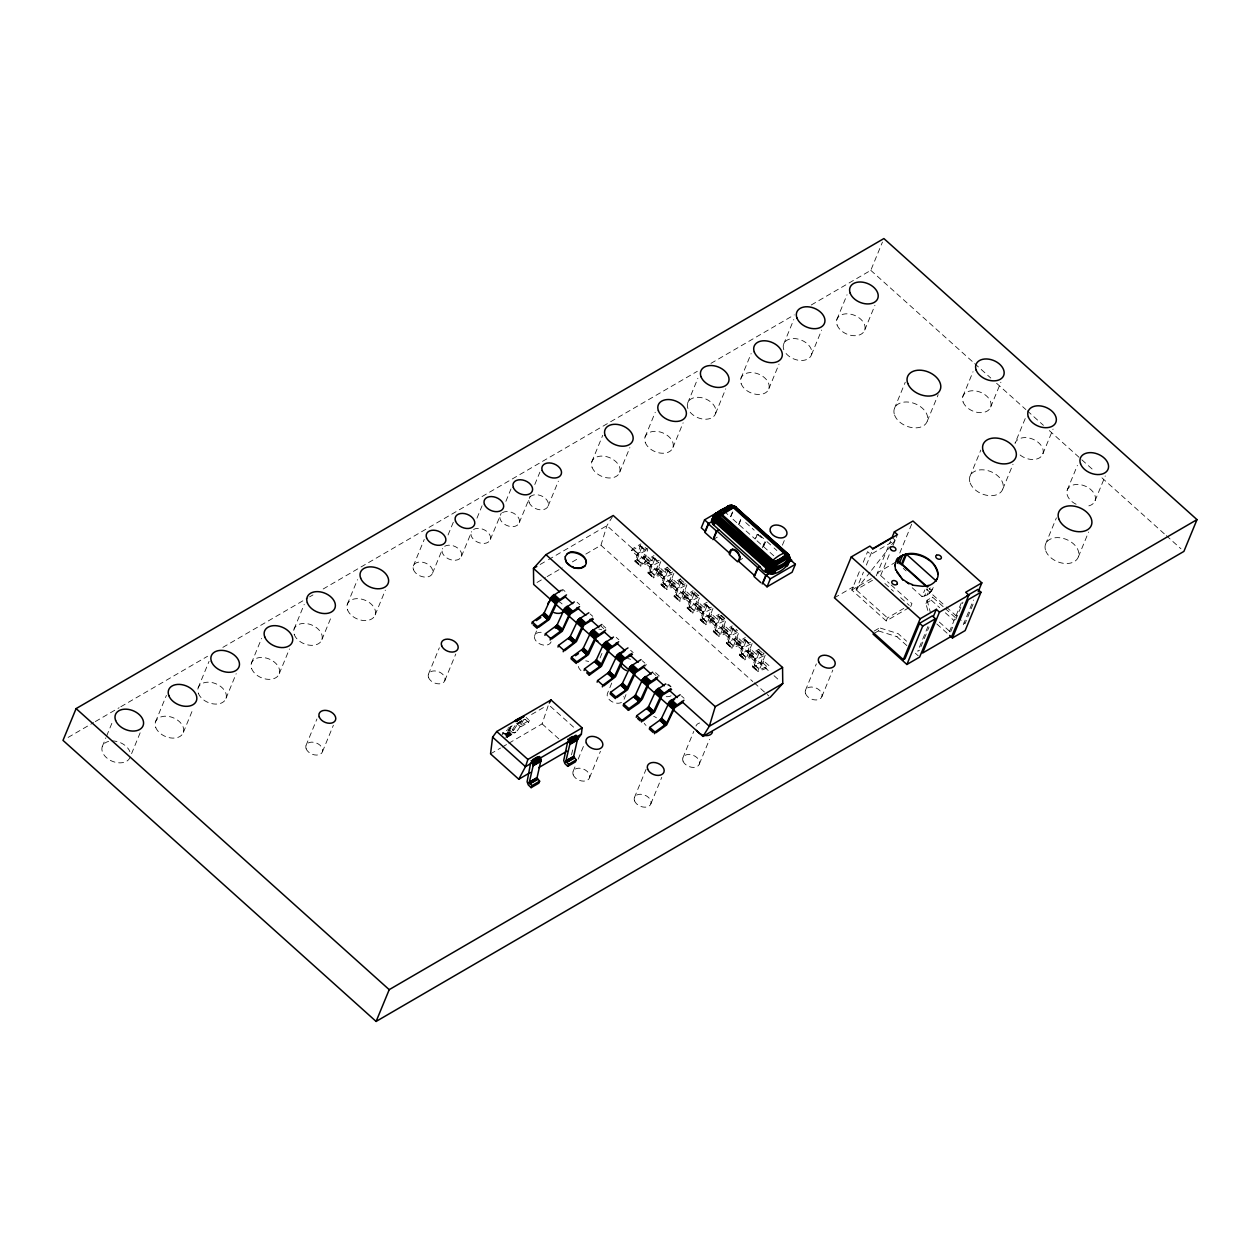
<?xml version="1.0" encoding="UTF-8"?>
<svg xmlns="http://www.w3.org/2000/svg" width="1260" height="1260" viewBox="0 0 1260 1260"><rect width="100%" height="100%" fill="white"/><g stroke="black" fill="none" stroke-linecap="round" stroke-linejoin="round"><path stroke-width="0.75" stroke-dasharray="5 3.75" d="M646.443 555.644L645.466 557.55L635.04 561.519L640.379 545.737L631.591 550.667L636.804 555.361L645.892 550.541L640.269 566.212L650.68 562.244L651.656 560.322L646.443 555.644L636.977 559.755L642.553 545.17M659.484 567.362L658.508 569.268L648.097 573.237L653.42 557.44L644.632 562.385L649.845 567.063L658.933 562.259L653.31 577.915L663.736 573.946L664.697 572.04L659.484 567.362L649.924 571.363L655.594 556.888M672.525 579.065L671.564 580.97L661.138 584.955L666.477 569.158L657.673 574.087L662.902 578.781L671.99 573.977L666.351 589.633L676.777 585.664L677.754 583.758L672.525 579.065L662.965 583.081L668.635 568.606M685.582 590.783L684.605 592.688L674.179 596.657L679.518 580.86L670.73 585.805L675.943 590.483L685.03 585.679L679.408 601.335L689.818 597.366L690.795 595.46L685.582 590.783L676.022 594.783L681.77 579.805M698.623 602.485L697.646 604.406L687.235 608.375L692.559 592.578L683.77 597.508L688.984 602.201L698.072 597.398L692.449 613.053L702.875 609.084L703.836 607.178L698.623 602.485L689.157 606.596L694.733 592.027M711.664 614.203L710.703 616.109L700.276 620.077L705.616 604.28L696.812 609.226L702.04 613.903L711.128 609.1L705.49 624.755L715.916 620.786L716.893 618.88L711.664 614.203L702.103 618.203L707.774 603.729M724.72 625.905L723.744 627.827L713.317 631.795L718.657 615.998L709.852 620.928L715.082 625.621L724.169 620.818L718.547 636.473L728.957 632.504L729.934 630.598L724.72 625.905L715.239 630.031L720.815 615.447M737.761 637.623L736.785 639.529L726.374 643.498L731.698 627.701L722.909 632.646L728.122 637.324L737.21 632.52L731.587 648.191L742.014 644.222L742.975 642.301L737.761 637.623L728.201 641.623L733.966 626.645M750.803 649.325L749.842 651.247L739.415 655.216L744.755 639.418L735.95 644.348L741.163 649.042L750.267 644.238L744.628 659.894L755.055 655.924L756.031 654.019L750.803 649.325L741.242 653.341L746.912 638.867M763.859 661.043L762.883 662.949L752.456 666.918L757.795 651.121L748.991 656.066L754.22 660.744L763.308 655.94L757.669 671.611L768.096 667.642L769.072 665.721L763.859 661.043L754.299 665.044L759.953 650.569M763.34 546.415L764.993 542.335L764.426 540.178M763.528 546.683L765.403 542.099L764.615 540.461M571.505 754.819L573.221 747.558M585.821 554.085L600.957 545.265L606.895 525.656L612.328 516.947M508.835 743.227L542.099 723.87L548.51 704.639L574.229 727.729M660.807 561.566L655.137 576.04L664.697 572.04M673.864 573.284L668.194 587.759L677.754 583.758M712.987 608.423L707.332 622.881L716.893 618.88M738.376 633.575L733.414 646.317L742.975 642.301M752.125 643.545L746.471 658.019L756.031 654.019M765.182 655.263L759.512 669.737L769.072 665.721M102.249 746.644L105.887 737.809M106.612 736.045L113.164 720.153M131.576 753.637L140.301 732.438M155.484 721.885L166.415 695.394M198.135 687.865L209.05 661.374M183.362 732.422L192.827 709.459M225.997 698.402L236.187 673.675M251.401 663.138L261.592 638.41M294.037 629.118L304.227 604.39M279.263 673.659L289.454 648.947M321.898 639.655L331.364 616.691M347.287 604.359L357.493 579.631M306.007 745.495L316.937 719.003M375.165 614.88L385.355 590.152M322.466 751.716L333.38 725.224M413.327 565.929L424.242 539.438M448.056 534.98L453.883 520.852M432.526 573.19L442.717 548.462M476.973 518.159L482.076 505.795M461.444 556.369L471.634 531.641M428.4 674.289L439.33 647.798M505.89 501.338L510.977 488.974M490.345 539.532L501.275 513.04M444.859 680.495L455.773 654.003M519.262 522.711L530.177 496.219M534.791 484.502L539.894 472.153M548.179 505.89L558.369 481.162M591.822 461.774L602.737 435.283M534.634 635.638L536.807 630.331M510.647 728.059L502.929 732.548L502.11 734.533L509.827 730.06L510.647 728.059L513.734 730.076L517.986 723.587M562.007 591.16L562.747 589.365L565.346 591.712M619.684 472.295L629.874 447.568M516.584 723.602L520.805 726.831L521.624 724.846L529.342 720.358L526.129 717.46M645.057 437.015L655.247 412.288M520.805 726.831L528.523 722.342L529.342 720.358M687.692 402.995L697.883 378.284M672.934 447.552L683.125 422.824M631.591 550.667L632.315 548.887L640.93 543.91M636.804 555.361L637.544 553.565L647.451 548.431M600.059 658.003L602.233 652.712M644.632 562.385L645.372 560.59L653.971 555.628M649.845 567.063L650.585 565.267L659.185 560.306M715.57 413.532L725.76 388.805M573.064 771.545L575.253 766.237M578.167 759.181L583.978 745.054M611.73 683.077L607.367 693.677A8.804 5.985 22.4 0 0 611.604 701.473A8.804 5.985 22.4 0 0 621.763 702.324M657.673 574.087L658.413 572.308L667.973 567.095M740.959 378.268L751.149 353.54M662.902 578.781L663.626 576.985L672.761 571.835M589.523 777.766L600.437 751.275M670.73 585.805L671.454 584.01L680.589 578.86M625.999 694.606L623.826 699.899A8.804 5.985 22.4 0 0 623.684 696.638M675.943 590.483L676.683 588.703L685.283 583.726M645.498 666.099L646.238 664.319M783.594 344.248L793.8 319.52M768.836 388.805L779.026 364.077M683.77 597.508L684.511 595.728L693.11 590.751M688.984 602.201L689.724 600.406L698.843 595.255M732.438 512.127L730.469 516.899L726.358 513.214M732.784 512.033L730.658 517.167L755.118 539.028L757.559 534.445L763.985 539.658M696.812 609.226L697.552 607.43L707.112 602.233M738.691 524.27L741.305 517.923M702.04 613.903L702.765 612.124L711.38 607.147M738.88 524.554L741.715 517.687M811.471 354.784L821.662 330.057M634.394 797.627L646.049 769.356M709.852 620.928L710.593 619.148L719.208 614.171M836.861 319.489L847.051 294.761M715.082 625.621L715.822 623.826L724.421 618.865M758.63 534.901L757.15 534.665L755.323 539.296L774.302 556.243M650.853 803.833L661.768 777.341M811.267 304.983L870.786 270.349L882.441 242.093M722.909 632.646L723.649 630.851L732.249 625.889M762.284 547.817L764.899 541.107M728.122 637.324L728.863 635.544L737.462 630.567L734.863 628.236M682.873 757.843L693.788 731.351M864.738 330.025L874.928 305.298M735.95 644.348L736.691 642.568L745.29 637.591M782.381 545.202L784.57 539.894M741.163 649.042L741.904 647.246L750.519 642.285M699.332 764.048L709.522 739.321M748.991 656.066L749.731 654.271L759.292 649.073M754.22 660.744L754.96 658.964L764.08 653.814L761.465 651.467M894.348 408.697L905.263 382.205M805.423 690.385L816.338 663.894M909.074 607.635L886.221 620.928L851.792 590.011L860.312 569.315M863.226 562.244L867.589 551.659L870.723 554.463L895.198 540.225L892.064 537.406M872.487 580.293L856.17 589.79L863.447 572.135M866.36 565.063L873.007 548.919M927.265 421.139L938.18 394.648M821.882 696.607L832.797 670.115M876.267 575.757L890.615 540.949M880.645 575.552L890.111 552.589M893.025 545.517L896.915 536.051M962.845 396.443L973.035 371.716M899.782 553.03L912.964 521.026M874.33 633.245L878.378 630.898L879.622 627.874L898.144 633.638L906.554 641.183M886.221 620.928L887.481 617.888L903.798 608.407M990.706 406.964L1000.897 382.237M906.838 645.592L896.899 636.662L898.144 633.638M910.697 606.674L911.956 603.65L890.6 584.483M969.917 476.532L980.831 450.041M912.224 587.759L922.052 596.594L924.824 589.869M922.052 596.594L924.588 595.964L927.502 588.908M924.588 595.964L927.25 594.877L930.163 587.822M927.25 594.877L929.502 593.413L931.691 588.121M927.785 610.423L925.864 603.272L927.108 600.233L932.494 597.098L943.693 607.147M929.502 593.413L932.778 588.073M931.313 591.617L933.235 587.522M925.864 603.272L931.25 600.138L932.494 597.098M927.943 626.503L917.753 651.231L919.469 650.239M920.934 646.679L928.998 627.134M1025.215 418.556L1015.024 443.284A14.9 10.143 22.4 0 1 1034.586 439.992A14.9 10.143 22.4 0 1 1040.933 456.781A14.9 10.143 22.4 0 1 1019.167 454.246M1002.834 488.959L1013.024 464.247M961.301 602.926L948.843 633.15L950.56 632.142L952.733 626.85M955.647 619.778L962.939 602.122M963.286 624.74L973.476 600.012M973.051 604.186L965.003 623.747L959.254 618.597M1042.886 453.805L1053.076 429.077M1067.204 490.124L1077.394 465.397M1045.469 544.351L1056.4 517.86M1095.082 500.645L1105.272 475.933M1078.387 556.794L1088.577 532.067M511.276 726.5L506.032 734.564L502.929 732.548M509.827 730.06C516.348 738.848 520.9 723.319 523.94 719.397M856.17 589.79L870.361 571.772M871.542 570.26L890.473 546.226M891.655 544.73L895.198 540.225M507.512 737.1L516.222 723.886L524.302 719.113M68.103 737.415L93.618 722.578M95.319 721.586L119.117 707.726M120.818 706.734L207.553 656.271M222.862 647.372L307.897 597.886M309.582 596.894L312.984 594.925M323.19 588.987L608.895 422.746M610.596 421.753L697.331 371.291M710.939 363.368L794.273 314.89M540.13 564.496L546.808 560.621M548.478 559.645L606.895 525.656L768.222 670.477M537.028 582.466L545.438 577.568M547.123 576.592L562.275 567.788M572.371 561.913L579.096 557.991M712.94 539.642L717.806 536.823M756.819 534.98L758 534.319M738.281 560.984L743.29 558.07M507.859 728.28L514.631 724.342M531.562 714.483L543.422 707.584M517.072 723.634L524.79 719.145M517.261 723.697L525.136 719.318M517.592 723.933L525.31 719.46L528.523 722.342M504.882 734.297L512.584 729.808M505.04 734.423L512.93 730.044M505.386 734.611L513.277 730.17M505.733 734.659L513.954 729.871M505.591 735.383L511.765 731.792M506.095 735.793L512.269 732.202M506.63 736.108L512.788 732.517M505.606 737.226L513.324 732.737M507.67 736.438L513.844 732.863M506.63 737.368L515.875 731.966M507.087 737.289L515.576 732.344M490.534 753.858L500.519 748.062M502.173 747.085L507.166 744.188M834.435 597.807L853.036 586.987L887.481 617.888M896.112 561.913L877.511 572.733L889.182 583.207M851.792 590.011L874.629 576.718M874.235 631.008L879.622 627.874M645.151 547.517L647.766 549.864L642.049 564.181L651.656 560.322M680.069 579.049L686.905 584.986L681.235 599.461L690.795 595.46M694.417 591.932L699.946 596.705L694.276 611.179L703.836 607.178M720.515 615.352L726.043 620.125L720.468 634.709L729.934 630.598M878.378 630.898L896.899 636.662M653.594 557.471L658.933 562.259M870.786 270.349L973.208 362.281M974.673 363.605L990.769 378.047M996.613 383.308L1025.876 409.563M1027.341 410.886L1043.438 425.329M1049.296 430.573L1094.641 471.287M1101.964 477.855L1164.87 534.334M1166.335 535.642L1180.966 548.777M929.045 588.373L931.849 590.893M903.294 568.355L906.161 570.922M926.258 588.956L944.906 605.713M946.339 607.005L957.82 617.305M945.094 608.407L956.293 618.455M931.25 600.138L939.724 607.745M945.378 612.817L953.867 620.424M939.346 622.094L950.56 632.142M936.81 623.952L948.181 634.158M884.867 583.49L893.482 591.223M900.664 597.665L909.263 605.399M915.374 653.247L918.209 655.798M745.699 522.538L754.205 530.177M759.874 535.264L765.544 540.351M766.962 541.611L772.632 546.698M774.049 547.974L776.869 550.525M721.019 615.163L726.138 619.621M667.012 567.331L672.241 572.024M758.347 649.309L762.568 652.916M640.553 545.769L645.892 550.541M666.65 569.189L671.99 573.977M679.691 580.907L685.03 585.679M692.732 592.61L698.072 597.398M705.789 604.327L711.128 609.1M718.83 616.03L724.169 620.818M731.871 627.748L737.21 632.52M744.928 639.45L750.267 644.238M757.969 651.168L763.308 655.94M640.159 545.769L645.971 550.903M653.2 557.471L659.027 562.622M666.256 569.189L672.068 574.34M679.298 580.891L685.109 586.042M692.338 592.61L698.15 597.76M705.395 604.312L711.207 609.462M718.436 616.03L724.248 621.18M731.477 627.732L737.289 632.882M744.534 639.45L750.346 644.6M757.575 651.152L763.387 656.303M639.907 545.848L645.923 551.171M652.948 557.566L658.98 562.873M665.989 569.268L672.021 574.591M679.045 580.986L685.062 586.294M692.087 592.688L698.119 598.012M705.127 604.406L711.16 609.714M718.168 616.109L724.201 621.432M731.225 627.827L737.258 633.134M744.266 639.529L750.298 644.852M757.307 651.247L763.34 656.554M645.466 557.55L650.68 562.244M658.508 569.268L663.736 573.946M671.564 580.97L676.777 585.664M684.605 592.688L689.818 597.366M697.646 604.406L702.875 609.084M710.703 616.109L715.916 620.786M723.744 627.827L728.957 632.504M736.785 639.529L742.014 644.222M749.842 651.247L755.055 655.924M762.883 662.949L768.096 667.642M774.034 675.691L779.845 680.904M632.315 548.887L637.544 553.565M645.372 560.59L650.585 565.267M658.413 572.308L663.626 576.985M671.454 584.01L676.683 588.703M684.511 595.728L689.724 600.406M697.552 607.43L702.765 612.124M710.593 619.148L715.822 623.826M723.649 630.851L728.863 635.544M736.691 642.568L741.904 647.246M749.731 654.271L754.96 658.964M636.883 559.062L642.71 564.464M649.924 570.764L655.767 576.182M662.981 582.482L668.808 587.885M676.022 594.184L681.849 599.602M689.062 605.902L694.906 611.305M702.119 617.605L707.947 623.023M715.16 629.323L720.988 634.725M728.201 641.025L734.044 646.443M741.242 652.743L747.085 658.145M754.299 664.445L760.126 669.863M636.835 559.503L642.505 564.511M649.876 571.205L655.547 576.23M662.917 582.923L668.587 587.932M675.974 594.625L681.644 599.65M689.015 606.344L694.685 611.352M702.056 618.046L707.726 623.07M715.113 629.764L720.783 634.772M728.154 641.466L733.824 646.49M741.195 653.184L746.865 658.192M754.252 664.886L759.922 669.91M635.056 560.338L640.269 565.015M648.097 572.04L653.31 576.734M661.138 583.758L666.367 588.436M674.194 595.476L679.408 600.154M687.235 607.178L692.449 611.856M700.276 618.896L705.505 623.574M713.333 630.598L718.547 635.292M726.374 642.317L731.587 646.994M739.415 654.019L744.644 658.712M752.472 665.737L757.685 670.414M634.961 560.81L641.497 566.48M648.002 572.528L654.538 578.183M661.043 584.231L667.595 589.9M674.1 595.948L680.636 601.603M687.141 607.651L693.677 613.321M700.182 619.369L706.734 625.023M713.223 631.071L719.775 636.741M726.28 642.789L732.816 648.443M739.321 654.491L745.873 660.161M752.362 666.209L758.914 671.863M635.859 561.881L641.072 566.559M648.9 573.583L654.113 578.277M661.941 585.302L667.17 589.979M674.998 597.004L680.211 601.697M688.039 608.722L693.252 613.399M701.08 620.424L706.309 625.117M714.136 632.142L719.35 636.82M727.178 643.844L732.391 648.538M740.219 655.562L745.447 660.24M753.275 667.28L758.488 671.958M634.945 561.22L640.726 566.543M648.002 572.922L653.767 578.261M661.043 584.64L666.808 589.963M674.084 596.342L679.865 601.681M687.141 608.06L692.905 613.384M700.182 619.762L705.947 625.102M713.223 631.481L719.003 636.804M726.28 643.183L732.044 648.522M739.321 654.901L745.085 660.224M752.362 666.603L758.142 671.942M600.957 545.265L752.771 681.534M754.22 682.841L768.82 695.945M577.096 602.248L579.694 604.595M590.137 613.966L592.751 616.298M603.178 625.669L605.792 628.015M616.234 637.387L618.833 639.718M630.583 650.255L633.181 652.601M642.317 660.807L644.931 663.138M659.279 676.022L654.066 671.344L653.326 673.123L655.94 675.47M668.414 684.227L671.029 686.558M681.455 695.929L684.07 698.276M601.146 626.283L603.745 628.63M542.099 723.87L559.046 739.084M519.482 722.909L521.624 724.846M927.108 600.233L930.463 612.754M557.881 601.272A8.804 5.985 22.4 0 1 564.055 606.8M551.092 641.86A8.804 5.985 22.4 0 1 541.406 644.6A8.804 5.985 22.4 0 1 534.46 636.3A8.804 5.985 22.4 0 1 543.344 632.615M695.977 726.043A8.804 5.985 22.4 0 1 701.757 722.673M598.815 629.071A8.804 5.985 22.4 0 1 601.76 629.795M580.955 670.619A8.804 5.985 22.4 0 1 578.497 664.146M585.711 660.854A8.804 5.985 22.4 0 1 588.656 661.579M687.928 408.523A14.9 10.143 22.4 0 1 704.293 398.428A14.9 10.143 22.4 0 1 712.876 417.107A14.9 10.143 22.4 0 1 688.574 409.925M783.83 349.76A14.9 10.143 22.4 0 1 800.194 339.68A14.9 10.143 22.4 0 1 808.778 358.36A14.9 10.143 22.4 0 1 784.476 351.178M130.111 757.165A14.9 10.143 22.4 0 1 107.84 758.772A14.9 10.143 22.4 0 1 108.628 741.384M112.03 740.943A14.9 10.143 22.4 0 1 129.874 751.653M1076.119 504.252A14.9 10.143 22.4 0 1 1069.882 486.565A14.9 10.143 22.4 0 1 1092.956 491.841A14.9 10.143 22.4 0 1 1085.285 506.347M502.472 512.631A10.269 6.993 22.4 0 1 518.458 517.608A10.269 6.993 22.4 0 1 510.835 526.554A10.269 6.993 22.4 0 1 500.062 515.466M473.555 529.452A10.269 6.993 22.4 0 1 489.541 534.429A10.269 6.993 22.4 0 1 481.918 543.375A10.269 6.993 22.4 0 1 471.145 532.287M444.654 546.273A10.269 6.993 22.4 0 1 460.64 551.25A10.269 6.993 22.4 0 1 453.017 560.196A10.269 6.993 22.4 0 1 442.244 549.108M671.06 695.788A8.804 5.985 22.4 0 1 664.414 696.386M666.823 684.574A8.804 5.985 22.4 0 1 670.682 686.889M627.669 658.602A8.804 5.985 22.4 0 1 630.614 659.327M646.018 725.413A8.804 5.985 22.4 0 1 644.254 723.303M653.72 716.373A8.804 5.985 22.4 0 1 656.428 717.775M805.565 693.646A8.804 5.985 22.4 0 0 819.819 699.032A8.804 5.985 22.4 0 0 815.582 687.818A8.804 5.985 22.4 0 0 805.565 693.646M306.148 748.755A8.804 5.985 22.4 0 0 320.402 754.141A8.804 5.985 22.4 0 0 316.166 742.928A8.804 5.985 22.4 0 0 306.148 748.755M428.542 677.534A8.804 5.985 22.4 0 0 442.795 682.92A8.804 5.985 22.4 0 0 438.559 671.706A8.804 5.985 22.4 0 0 428.542 677.534M683.014 761.087A8.804 5.985 22.4 0 0 697.268 766.474A8.804 5.985 22.4 0 0 693.031 755.26A8.804 5.985 22.4 0 0 683.014 761.087M592.058 467.287A14.9 10.143 22.4 0 0 616.187 476.406A14.9 10.143 22.4 0 0 609.005 457.411A14.9 10.143 22.4 0 0 592.058 467.287M645.293 442.543A14.9 10.143 22.4 0 0 669.438 451.647A14.9 10.143 22.4 0 0 662.256 432.668A14.9 10.143 22.4 0 0 645.293 442.543M741.195 383.78A14.9 10.143 22.4 0 0 765.34 392.899A14.9 10.143 22.4 0 0 758.158 373.921A14.9 10.143 22.4 0 0 741.195 383.78M837.097 325.001A14.9 10.143 22.4 0 0 861.242 334.12A14.9 10.143 22.4 0 0 854.059 315.142A14.9 10.143 22.4 0 0 837.097 325.001M155.72 727.398A14.9 10.143 22.4 0 0 179.865 736.517A14.9 10.143 22.4 0 0 172.683 717.538A14.9 10.143 22.4 0 0 155.72 727.398M198.371 693.378A14.9 10.143 22.4 0 0 222.5 702.497A14.9 10.143 22.4 0 0 215.318 683.519A14.9 10.143 22.4 0 0 198.371 693.378M251.638 668.65A14.9 10.143 22.4 0 0 275.767 677.77A14.9 10.143 22.4 0 0 268.585 658.791A14.9 10.143 22.4 0 0 251.638 668.65M294.273 634.63A14.9 10.143 22.4 0 0 318.402 643.75A14.9 10.143 22.4 0 0 311.22 624.771A14.9 10.143 22.4 0 0 294.273 634.63M347.524 609.871A14.9 10.143 22.4 0 0 371.668 618.991A14.9 10.143 22.4 0 0 364.486 599.996A14.9 10.143 22.4 0 0 347.524 609.871M963.081 401.956A14.9 10.143 22.4 0 0 987.21 411.075A14.9 10.143 22.4 0 0 980.028 392.08A14.9 10.143 22.4 0 0 963.081 401.956M1045.753 550.872A17.608 11.986 22.4 0 0 1074.26 561.645A17.608 11.986 22.4 0 0 1065.787 539.217A17.608 11.986 22.4 0 0 1045.753 550.872M970.184 483.037A17.608 11.986 22.4 0 0 998.692 493.81A17.608 11.986 22.4 0 0 990.218 471.382A17.608 11.986 22.4 0 0 970.184 483.037M894.631 415.217A17.608 11.986 22.4 0 0 923.139 425.99A17.608 11.986 22.4 0 0 914.665 403.562A17.608 11.986 22.4 0 0 894.631 415.217M529.137 502.441A10.269 6.993 22.4 0 0 545.769 508.725A10.269 6.993 22.4 0 0 540.823 495.637A10.269 6.993 22.4 0 0 529.137 502.441M413.485 569.725A10.269 6.993 22.4 0 0 430.117 576.009A10.269 6.993 22.4 0 0 425.171 562.937A10.269 6.993 22.4 0 0 413.485 569.725M573.206 774.805A8.804 5.985 22.4 0 0 587.459 780.192A8.804 5.985 22.4 0 0 583.222 768.978A8.804 5.985 22.4 0 0 573.206 774.805M634.536 800.872A8.804 5.985 22.4 0 0 648.79 806.258A8.804 5.985 22.4 0 0 644.553 795.044A8.804 5.985 22.4 0 0 634.536 800.872"/><path stroke-width="1.5" d="M531.184 760.505L533.263 765.261L529.294 782.35L531.941 785.673L531.122 787.658L528.271 784.901L527.09 781.767L530.665 762.835M531.122 787.658L538.823 783.184L539.642 781.184L537.012 777.861L540.981 760.174L539.374 756.504L531.657 760.993M567.819 739.195L569.898 743.951L565.913 761.04L568.559 764.363L567.74 766.348L564.889 763.591L563.708 760.457L567.598 742.14M567.74 766.348L575.442 761.875L576.261 759.874L573.631 756.551L577.6 738.864L575.993 735.194L568.291 739.683M736.438 509.26L736.58 508.599C733.572 507.938 732.926 503.638 733.367 507.812L719.507 516.301L713.837 525.121L759.922 566.669C767.86 578.86 773.955 570.197 773.152 560.416L721.948 514.458L718.483 512.663L714.892 513.97L716.877 512.741M736.58 508.599L735.588 506.788L733.367 507.812L729.067 505.984L726.059 508.174M787.642 555.219C786.587 547.171 765.655 564.291 765.025 571.079M713.081 524.365L711.585 520.285L715.554 513.481L718.074 512.962L721.948 514.458L715.774 519.073L713.081 524.365L713.837 525.121M715.538 513.481L712.766 517.387L714.215 521.577L766.174 568.307C773.262 574.938 782.428 566.953 788.398 562.999C791.548 559.723 788.051 554.983 784.555 553.77L732.659 507.087L729.65 505.701L726.957 506.851M786.508 566.401L787.925 559.645L784.555 553.77C799.958 557.613 778.664 577.111 769.151 573.473L766.222 575.174L762.946 583.112L767.041 586.813L792.099 572.229L795.375 564.275L791.28 560.59L788.335 562.291L787.768 565.299M734.816 507.355L734.139 506.032L733.367 507.812L730.312 505.528L727.571 506.394M788.949 562.401L788.524 557.786L784.555 553.77L787.484 553.518L788.382 555.975M938.023 574.103C938.747 579.726 932.589 584.971 926.21 586.498L896.695 560.007C907.893 546.336 933.172 555.77 937.708 571.505C938.448 580.891 938.716 565.645 928.336 559.708C921.8 554.857 913.421 553.597 905.609 554.022L901.246 564.622L902.333 564.401L927.628 587.113M576.97 740.171L581.38 734.139L582.151 727.87L551.014 699.93L496.739 731.509L492.613 737.163L490.534 753.858L518.789 779.231L530.428 772.443M739.447 557.188C739.195 552.132 729.414 544.588 729.367 554.4L737.588 561.771C745.274 557.928 732.406 542.981 730.595 552.337M775.089 573.048L776.522 566.275L773.152 560.416L769.151 573.473M565.315 556.684C564.464 558.637 567.284 550.825 572.749 551.974C578.466 552.006 584.923 555.392 586.294 561.298C586.861 573.127 565.015 569.095 565.252 557.471M894.931 564.921C895.214 570.087 894.631 559.566 898.286 557.833L896.836 561.361M735.572 508.567L735.588 506.788M789.626 560.117L789.154 555.518M712.467 523.53L716.026 517.561L721.948 514.458L718.609 513.702L714.688 514.647L713.711 516.71L714.546 519.136L767.056 566.606C774.302 572.827 785.563 565.567 789.878 559.267M531.893 623.653L532.381 622.015L543.879 613.588L551.534 596.862L561.298 590.216M566.512 594.893L556.195 602.264L547.99 619.51L537.595 626.692L537.106 628.331L533.201 624.818M544.934 635.355L545.423 633.733L556.92 625.291L564.574 608.564L574.34 601.918M550.148 640.048L550.636 638.41L562.133 629.984L569.788 613.258L579.568 606.611M557.975 647.073L558.463 645.435L569.961 637.009L578.23 619.589L588.83 612.785M563.204 651.751L563.692 650.128L575.19 641.687L582.845 624.96L592.61 618.313M601.886 624.503L591.271 631.307L583.018 648.711L571.52 657.153L571.032 658.775L576.245 663.469L576.734 661.831L586.829 654.885L595.334 637.387L605.65 630.031M584.073 670.493L584.561 668.855L596.059 660.429L603.713 643.702L613.478 637.056M586.688 672.824L589.286 675.171L589.774 673.549L600.469 666.067L608.375 649.105L618.707 641.734M597.114 682.195L597.602 680.573L609.1 672.131L617.369 654.727L627.968 647.923M602.343 686.889L602.831 685.251L614.329 676.825L621.983 660.098L631.748 653.452M641.009 659.626L630.409 666.43L622.156 683.849L610.659 692.275L610.171 693.913L615.384 698.591L615.872 696.969L625.968 690.023L634.473 672.525L644.789 665.154M652.617 672.194L642.852 678.841L635.197 695.552L623.7 703.994L623.212 705.616L628.425 710.309L638.82 703.143L642.395 698.89L648.648 684.259L656.933 678.746M628.425 710.309L628.913 708.671L640.411 700.245L648.065 683.519L657.846 676.872M636.253 717.334L636.741 715.696L648.238 707.269L655.893 690.543L665.674 683.897M641.482 722.011L641.97 720.389L653.452 711.947L661.122 695.236L670.887 688.574M680.148 694.764L669.548 701.568L661.043 719.303L649.798 727.414L649.309 729.036L653.216 732.548M654.523 733.73L655.011 732.091L666.509 723.665L674.163 706.939L683.928 700.292M555.298 603.666L533.673 584.419L533.468 568.386L545.942 554.652L613.242 515.498L782.554 667.469L715.255 706.639L709.317 726.248L702.985 736.407L673.785 710.199M760.867 582.671L754.031 576.529L757.559 567.945L759.985 566.543L758 567.788L754.724 575.741L738.281 560.984L739.935 556.904M582.151 727.87L527.893 759.449L525.483 766.663L518.789 779.231M733.824 506.866L734.17 506M76.104 708.592L63 740.376L376.11 1021.435L1183.896 551.408L1197 519.624L883.89 238.565L76.104 708.592L389.214 989.651L376.11 1021.435M566.969 553.99C572.355 549.533 586.388 555.534 586.357 562.669M565.315 558.841L566.181 562.149L570.024 565.409M573.19 567.662L580.577 568.008L585.317 565.63M704.576 519.845L701.3 527.798L705.411 531.484L708.687 523.53L704.576 519.845L729.635 505.26M713.002 516.616L716.767 513.403L721.948 514.458L715.412 516.175L711.679 521.703L708.246 523.688L704.718 532.271L711.569 538.414M711.585 520.285L713.947 515.324L730.942 505.638M711.522 521.105L714.357 514.537L726.453 507.449M712.845 519.057L711.616 521.829L714.452 516.049L721.948 514.458L715.649 516.868L711.995 522.695M712.94 539.642L716.467 531.074L718.893 529.657M765.907 571.772L769.041 565.362L773.152 560.416L775.845 566.591L774.27 573.426M762.237 583.915L765.781 575.332L769.198 573.332M766.883 572.386L773.152 560.416L775.089 566.811L773.325 573.694M767.938 572.89L773.152 560.416L774.254 566.921L772.301 573.82M770.096 573.694L771.293 570.78L769.041 573.284M771.215 573.82L773.388 566.921L773.152 560.416M767.041 586.813L770.317 578.86L795.375 564.275M788.335 562.291L788.067 561.188M787.201 565.898L788.492 559.235L784.555 553.77L787.846 553.99L789.091 556.054L787.784 554.558M978.185 591.759L981.839 582.86L912.964 521.026L894.364 531.862L897.498 534.665L873.007 548.919L869.888 546.1L851.272 556.92L834.435 597.807L903.31 659.641L905.026 658.634L919.579 623.306L932.321 615.904L935.44 618.723L919.642 657.074L906.901 664.477L872.991 634.032M894.364 531.862L892.064 537.406L872.487 548.809M897.419 563.267L900.333 556.195M895.577 570.119L895.183 566.969M899.152 563.74L902.79 554.92M896.915 572.245L902.979 580.057L895.781 569.615M902.333 564.401L906.491 554.305L908.507 554.038M906.05 581.553L908.98 583.774L903.184 579.537M912.303 585.128L922.777 586.341L928.966 585.38M903.31 659.641L920.162 618.755L936.322 609.352L939.44 612.171L922.603 653.042L951.977 635.953L968.814 595.082L965.695 592.263L981.839 582.86M906.901 664.477L922.714 626.125L935.44 618.723M933.392 616.471L936.322 609.352M949.599 635.434L952.434 637.985L968.247 599.634L980.973 592.231L977.839 589.412L966.703 595.901M980.973 592.231L965.16 630.583L952.434 637.985M549.344 703.064L551.014 699.93M712.766 517.387L716.326 514.442L721.948 514.458M715.05 514.033L714.562 516.805L716.452 519.75L767.655 565.708C774.727 571.662 785.515 564.37 789.752 558.416L788.335 555.975L784.555 553.77L789.39 556.211L789.358 561.708L789.484 556.904L784.555 553.77M564.701 610.013L567.016 607.54M629.937 668.556L630.662 667.501M669.076 703.694L669.8 702.639M736.218 507.276L733.367 507.812C733.383 504.441 727.886 503.748 733.367 507.812L734.911 506.363M728.642 506.237L727.272 507.071L729.713 505.575M517.387 721.24C508.158 722.673 527.656 714.483 522.018 717.287M557.629 625.873L555.329 628.189M596.767 660.996L595.665 662.256M635.906 696.134L634.804 697.378M713.979 515.198L713.255 518.269L715.365 521.53L766.553 567.488C773.86 574.119 783.295 565.929 789.201 561.566M782.554 667.469L782.759 683.519L770.285 697.252L702.985 736.407M716.31 513.151L715.302 515.482L717.129 518.837L768.332 564.795C774.585 570.465 787.374 562.842 789.532 556.873L789.752 558.479M570.134 638.221L568.969 639.403M591.822 632.032L592.798 631.165M630.961 667.154L631.937 666.288M670.099 702.292L671.076 701.426M718.483 512.663L717.349 514.663L718.673 517.088L770.962 563.818L775.325 564.354L787.232 557.487L788.335 555.975L787.484 553.518M536.351 620.582L540.792 617.51M538.587 627.307L549.265 619.479L557.33 602.28L565.614 596.767M551.644 639.025L562.306 631.197L570.37 613.982L578.655 608.485M564.685 650.727L576.387 641.608L583.994 624.991L593.318 619.259M575.473 655.704L578.45 653.656M577.726 662.445L588.404 654.617L596.468 637.402L604.753 631.906M589.286 675.171L601.445 666.319L609.509 649.12L617.794 643.624M603.823 685.865L615.526 676.746L623.133 660.13L632.457 654.397M616.865 697.567L627.543 689.755L635.607 672.541L643.891 667.044M642.962 720.988L654.664 711.884L662.272 695.268L671.596 689.519M656.003 732.706L666.682 724.878L674.746 707.679L683.03 702.166M731.036 505.701L732.17 505.575L733.367 507.812M536.807 566.449L533.468 568.386L559.629 591.869M731.273 549.848L732.548 549.124M620.818 653.452L624.031 651.577M514.6 721.413L523.089 716.467M788.398 562.165L791.721 560.227L788.981 557.77M516.348 720.893L524.05 716.404M518.411 720.121L521.483 718.326M532.728 759.607L537.359 756.929M569.347 738.313L572.434 736.517M532.098 761.528L539.8 757.039M568.717 740.219L576.418 735.73M532.476 762.111L540.178 757.622M569.095 740.801L576.797 736.312M532.255 762.725L525.483 766.663L492.613 737.163M540.729 757.795L569.52 741.038M576.292 737.1L581.38 734.139M532.775 762.741L540.493 758.252M569.41 741.431L577.111 736.942M533.027 763.387L540.729 758.898M569.646 742.077L577.348 737.588M533.185 764.017L540.902 759.544M569.803 742.723L577.521 738.234M533.263 764.663L540.981 760.174M569.898 743.353L577.6 738.864M533.263 765.261L540.981 760.772M569.898 743.951L577.6 739.462M533.185 765.812L540.902 761.323M569.803 744.502L577.521 740.014M538.745 767.608L567.016 751.165M529.326 782.161L537.028 777.672M565.945 760.851L573.662 756.362M529.294 782.35L537.012 777.861M565.913 761.04L573.631 756.551M529.326 782.759L537.012 778.066M565.945 761.449L573.631 756.756M529.373 782.98L537.091 778.491M566.008 761.67L573.709 757.181M529.468 783.184L537.169 778.712M566.087 761.875L573.788 757.402M529.562 783.405L537.28 778.916M566.181 762.095L573.899 757.606M529.688 783.594L537.406 779.105M566.307 762.284L574.024 757.795M671.391 701.221L674.604 699.347M529.83 783.767L537.705 779.452M566.449 762.457L574.324 758.142M531.941 785.673L539.642 781.184M568.559 764.363L576.261 759.874M782.759 683.519L709.317 726.248L681.707 701.458M939.44 612.171L968.814 595.082M389.214 989.651L1197 519.624M728.312 506.048L731.54 505.559M730.312 505.528C726.831 508.221 711.869 511.213 717.885 517.955L770.395 564.827L776.239 565.205L788.13 558.212L788.713 554.967M728.201 506.803L729.209 506.677M730.548 505.481L732.17 505.575M731.414 505.481L732.832 505.654M733.54 506.063C729.398 505.528 715.019 511.45 719.507 516.301L771.545 562.842L774.916 563.267L787.027 556.227L786.555 553.03L734.958 506.756M732.328 505.591L733.493 505.811M733.226 505.811L734.123 506.126M733.021 506.063L734.942 506.866M909.184 583.27L912.508 584.624M571.646 566.386L573.394 567.173M734.044 506.252L734.974 506.536M734.753 506.331L735.761 507.024M734.517 506.473L764.379 532.98M735.336 506.693L736.47 507.591M906.491 554.305L936.007 580.797M851.272 556.92L920.162 618.755M919.579 623.306L922.714 626.125M735.84 507.103L787.658 553.549M767.308 535.61L788.461 554.668M759.843 530.271L764.237 534.208M758 567.788L716.909 530.917L713.633 538.855L730.076 553.612M766.222 575.174L770.317 578.86M708.246 523.688L716.467 531.074M757.559 567.945L765.781 575.332M545.942 554.652L715.255 706.639M565.441 597.082L572.702 603.619M577.064 607.525L585.79 615.352M590.137 619.274L598.862 627.102M604.674 632.315L611.951 638.836M616.298 642.758L625.023 650.585M629.386 654.491L638.111 662.319M643.923 667.532L651.184 674.068M655.547 677.974L664.272 685.802M668.635 689.724L677.345 697.552M554.085 594.437L559.314 599.13M567.142 606.154L572.355 610.832M580.183 617.857L585.396 622.55M593.224 629.575L598.453 634.252M606.28 641.277L611.494 645.971M619.322 652.995L624.535 657.673M632.362 664.713L637.591 669.391M645.419 676.415L650.633 681.093M658.46 688.133L663.673 692.811M671.501 699.835L676.715 704.529M553.439 594.941L558.652 599.634M566.48 606.659L571.709 611.336M579.537 618.361L584.75 623.054M592.578 630.079L597.791 634.756M605.619 641.781L610.848 646.474M618.676 653.499L623.889 658.177M631.717 665.201L636.93 669.895M644.758 676.919L649.987 681.597M657.815 688.621L663.028 693.315M670.856 700.34L676.069 705.017M552.778 595.523L558.007 600.217M565.834 607.241L571.048 611.919M578.875 618.943L584.089 623.637M591.916 630.662L597.145 635.339M604.973 642.364L610.187 647.057M618.014 654.082L623.227 658.76M631.055 665.784L636.284 670.477M644.112 677.502L649.325 682.18M657.153 689.204L662.366 693.898M670.194 700.922L675.407 705.6M552.132 596.169L557.361 600.862M565.189 607.887L570.402 612.565M578.23 619.589L583.443 624.283M591.271 631.307L596.5 635.985M604.327 643.01L609.541 647.703M617.369 654.727L622.582 659.405M630.409 666.43L635.638 671.123M643.466 678.148L648.679 682.826M656.507 689.85L661.721 694.543M669.548 701.568L674.777 706.246M551.534 596.862L556.747 601.54M564.574 608.564L569.788 613.258M577.615 620.282L582.845 624.96M590.672 632L595.885 636.678M603.713 643.702L608.927 648.38M616.754 655.42L621.983 660.098M629.811 667.123L635.024 671.816M642.852 678.841L648.065 683.519M655.893 690.543L661.122 695.236M668.95 702.261L674.163 706.939M550.966 597.571L556.195 602.264M564.023 609.289L569.236 613.966M577.064 620.991L582.277 625.684M590.105 632.709L595.334 637.387M603.162 644.411L608.375 649.105M616.203 656.129L621.416 660.807M629.244 667.832L634.473 672.525M642.301 679.549L647.514 684.227M655.342 691.252L660.555 695.945M668.383 702.97L673.612 707.648M550.478 598.295L555.707 602.973M563.535 609.997L568.748 614.675M576.576 621.716L581.789 626.393M589.617 633.418L594.846 638.111M602.674 645.136L607.887 649.813M615.715 656.838L620.928 661.531M628.756 668.556L633.985 673.234M641.812 680.258L647.026 684.952M654.853 691.976L660.067 696.654M667.894 703.678L673.123 708.372M555.566 604.076L568.339 615.368M568.701 615.872L581.395 627.086M581.837 627.669L594.437 638.804M594.972 639.45L607.477 650.506M608.108 651.247L620.534 662.224M621.243 663.043L633.575 673.927M634.378 674.824L646.616 685.645M647.514 686.621L672.714 709.065M544.273 612.943L549.486 617.636M557.314 624.661L562.527 629.338M570.355 636.363L575.584 641.056M583.412 648.081L588.625 652.759M596.452 659.783L601.666 664.477M609.494 671.501L614.722 676.179M622.55 683.203L627.763 687.897M635.591 694.922L640.804 699.599M648.632 706.639L653.846 711.317M661.673 718.342L666.902 723.019M544.084 613.258L549.313 617.951M557.14 624.976L562.354 629.653M570.181 636.678L575.395 641.371M583.222 648.396L588.452 653.074M596.279 660.098L601.492 664.792M609.32 671.816L614.534 676.494M622.361 683.519L627.574 688.212M635.402 695.236L640.631 699.914M648.459 706.939L653.672 711.632M661.5 718.657L666.713 723.334M543.879 613.588L549.092 618.266M556.92 625.291L562.133 629.984M569.961 637.009L575.19 641.687M583.018 648.711L588.231 653.404M596.059 660.429L601.272 665.107M609.1 672.131L614.329 676.825M622.156 683.849L627.37 688.527M635.197 695.552L640.411 700.245M648.238 707.269L653.452 711.947M661.279 718.987L666.509 723.665M543.627 613.903L548.84 618.597M556.668 625.621L561.897 630.299M569.725 637.34L574.938 642.017M582.766 649.042L587.979 653.72M595.807 660.76L601.036 665.438M608.863 672.462L614.077 677.155M621.904 684.18L627.118 688.858M634.945 695.882L640.174 700.576M648.002 707.6L653.216 712.278M661.043 719.303L666.256 723.996M543.359 614.234L548.572 618.912M556.4 625.937L561.629 630.63M569.457 637.654L574.67 642.332M582.498 649.357L587.711 654.05M595.539 661.075L600.768 665.752M608.596 672.777L613.809 677.471M621.637 684.495L626.85 689.173M634.678 696.197L639.907 700.891M647.734 707.915L652.948 712.593M660.775 719.633L665.989 724.311M543.076 614.534L548.289 619.227M556.117 626.251L561.33 630.929M569.158 637.954L574.387 642.647M582.215 649.672L587.428 654.349M595.255 661.374L600.469 666.067M608.297 673.092L613.525 677.77M621.353 684.794L626.567 689.488M634.394 696.512L639.608 701.19M647.435 708.215L652.664 712.908M660.492 719.933L665.705 724.61M542.776 614.817L547.99 619.51M555.817 626.535L561.047 631.213M568.874 638.237L574.087 642.931M581.915 649.955L587.128 654.633M594.956 661.658L600.185 666.351M608.013 673.375L613.226 678.053M621.054 685.078L626.267 689.771M634.095 696.796L639.308 701.473M647.136 708.498L652.365 713.192M660.193 720.216L665.406 724.894M542.477 615.069L547.691 619.762M555.518 626.787L560.747 631.465M568.575 638.489L573.788 643.183M581.616 650.207L586.829 654.885M594.657 661.909L599.886 666.603M607.714 673.627L612.927 678.305M620.755 685.33L625.968 690.023M633.796 697.048L639.009 701.726M646.837 708.75L652.066 713.443M659.894 720.468L665.107 725.146M532.381 622.015L537.595 626.692M545.423 633.733L550.636 638.41M558.463 645.435L563.692 650.128M571.52 657.153L576.734 661.831M584.561 668.855L589.774 673.549M597.602 680.573L602.831 685.251M610.659 692.275L615.872 696.969M623.7 703.994L628.913 708.671M636.741 715.696L641.97 720.389M649.798 727.414L655.011 732.091M637.56 718.499L640.174 720.846M496.739 731.509L527.893 759.449M787.043 553.061L788.272 554.164M787.941 553.786L789.012 555.408M788.382 554.353L789.422 556.164M564.197 610.06A8.804 5.985 22.4 0 1 554.038 612.628M547.738 603.839A8.804 5.985 22.4 0 1 549.801 601.414M712.435 732.265A8.804 5.985 22.4 0 1 703.726 735.289M702.277 734.832A8.804 5.985 22.4 0 1 696.654 730.406M597.901 641.151A8.804 5.985 22.4 0 1 595.192 639.734M626.771 670.682A8.804 5.985 22.4 0 1 620.613 665.154M719.665 514.048L772.112 561.944L774.664 562.102L786.46 555.124L785.972 553.14L734.202 506.772L731.65 506.615L719.665 514.048M720.815 514.19L772.364 560.92C775.325 562.669 786.697 555.865 785.421 553.502L733.808 507.229L720.815 514.19M936.999 578.923L935.692 581.017L936.999 578.923M897.025 584.199L896.6 584.545A2.929 2 22.4 0 1 892.615 583.821A2.929 2 22.4 0 1 892.489 580.86L893.056 580.639A2.929 2 22.4 0 1 896.474 581.584A2.929 2 22.4 0 1 897.025 584.199M936.526 555.25L936.086 555.597A2.929 2 22.4 0 0 936.653 558.212A2.929 2 22.4 0 0 940.054 559.156L940.621 558.936A2.929 2 22.4 0 0 940.495 555.959A2.929 2 22.4 0 0 936.526 555.25M891.765 550.399L891.167 549.958A2.929 2 22.4 0 1 891.04 546.982A2.929 2 22.4 0 1 895.025 547.706L895.498 548.226A2.929 2 22.4 0 1 895.151 550.683A2.929 2 22.4 0 1 891.765 550.399M818.669 661.846A8.804 5.985 22.4 0 0 832.923 667.233A8.804 5.985 22.4 0 0 828.686 656.019A8.804 5.985 22.4 0 0 818.669 661.846M319.252 716.971A8.804 5.985 22.4 0 0 333.506 722.342A8.804 5.985 22.4 0 0 329.269 711.144A8.804 5.985 22.4 0 0 319.252 716.971M441.646 645.75A8.804 5.985 22.4 0 0 455.899 651.136A8.804 5.985 22.4 0 0 451.663 639.923A8.804 5.985 22.4 0 0 441.646 645.75M605.162 435.503A14.9 10.143 22.4 0 0 629.291 444.623A14.9 10.143 22.4 0 0 622.109 425.628A14.9 10.143 22.4 0 0 605.162 435.503M658.397 410.744A14.9 10.143 22.4 0 0 682.542 419.863A14.9 10.143 22.4 0 0 675.36 400.885A14.9 10.143 22.4 0 0 658.397 410.744M701.033 376.724A14.9 10.143 22.4 0 0 725.177 385.843A14.9 10.143 22.4 0 0 717.995 366.865A14.9 10.143 22.4 0 0 701.033 376.724M754.299 351.997A14.9 10.143 22.4 0 0 778.444 361.116A14.9 10.143 22.4 0 0 771.262 342.121A14.9 10.143 22.4 0 0 754.299 351.997M796.934 317.977A14.9 10.143 22.4 0 0 821.079 327.096A14.9 10.143 22.4 0 0 813.897 308.101A14.9 10.143 22.4 0 0 796.934 317.977M850.201 293.218A14.9 10.143 22.4 0 0 874.345 302.337A14.9 10.143 22.4 0 0 867.163 283.342A14.9 10.143 22.4 0 0 850.201 293.218M115.589 720.358A14.9 10.143 22.4 0 0 139.718 729.477A14.9 10.143 22.4 0 0 132.536 710.498A14.9 10.143 22.4 0 0 115.589 720.358M168.824 695.615A14.9 10.143 22.4 0 0 192.969 704.734A14.9 10.143 22.4 0 0 185.787 685.739A14.9 10.143 22.4 0 0 168.824 695.615M211.459 661.595A14.9 10.143 22.4 0 0 235.604 670.714A14.9 10.143 22.4 0 0 228.422 651.719A14.9 10.143 22.4 0 0 211.459 661.595M264.726 636.867A14.9 10.143 22.4 0 0 288.871 645.986A14.9 10.143 22.4 0 0 281.689 626.992A14.9 10.143 22.4 0 0 264.726 636.867M307.361 602.847A14.9 10.143 22.4 0 0 331.506 611.966A14.9 10.143 22.4 0 0 324.324 592.972A14.9 10.143 22.4 0 0 307.361 602.847M360.628 578.088A14.9 10.143 22.4 0 0 384.772 587.192A14.9 10.143 22.4 0 0 377.591 568.213A14.9 10.143 22.4 0 0 360.628 578.088M1080.544 463.853A14.9 10.143 22.4 0 0 1104.689 472.973A14.9 10.143 22.4 0 0 1097.507 453.978A14.9 10.143 22.4 0 0 1080.544 463.853M1028.365 416.997A14.9 10.143 22.4 0 0 1052.494 426.116A14.9 10.143 22.4 0 0 1045.328 407.137A14.9 10.143 22.4 0 0 1028.365 416.997M976.185 370.156A14.9 10.143 22.4 0 0 1000.314 379.276A14.9 10.143 22.4 0 0 993.132 360.297A14.9 10.143 22.4 0 0 976.185 370.156M1058.857 519.088A17.608 11.986 22.4 0 0 1087.364 529.846A17.608 11.986 22.4 0 0 1078.891 507.433A17.608 11.986 22.4 0 0 1058.857 519.088M983.288 451.253A17.608 11.986 22.4 0 0 1011.796 462.026A17.608 11.986 22.4 0 0 1003.322 439.598A17.608 11.986 22.4 0 0 983.288 451.253M907.736 383.418A17.608 11.986 22.4 0 0 936.243 394.191A17.608 11.986 22.4 0 0 927.754 371.763A17.608 11.986 22.4 0 0 907.736 383.418M542.241 470.641A10.269 6.993 22.4 0 0 558.873 476.926A10.269 6.993 22.4 0 0 553.928 463.853A10.269 6.993 22.4 0 0 542.241 470.641M513.324 487.462A10.269 6.993 22.4 0 0 529.956 493.747A10.269 6.993 22.4 0 0 525.01 480.674A10.269 6.993 22.4 0 0 513.324 487.462M484.407 504.299A10.269 6.993 22.4 0 0 501.039 510.568A10.269 6.993 22.4 0 0 496.094 497.495A10.269 6.993 22.4 0 0 484.407 504.299M455.506 521.12A10.269 6.993 22.4 0 0 472.138 527.404A10.269 6.993 22.4 0 0 467.192 514.316A10.269 6.993 22.4 0 0 455.506 521.12M426.589 537.941A10.269 6.993 22.4 0 0 443.221 544.226A10.269 6.993 22.4 0 0 438.275 531.137A10.269 6.993 22.4 0 0 426.589 537.941M586.309 743.006A8.804 5.985 22.4 0 0 600.563 748.393A8.804 5.985 22.4 0 0 596.327 737.179A8.804 5.985 22.4 0 0 586.309 743.006M647.64 769.088A8.804 5.985 22.4 0 0 661.894 774.475A8.804 5.985 22.4 0 0 657.657 763.261A8.804 5.985 22.4 0 0 647.64 769.088M770.443 531.641A8.804 5.985 22.4 0 0 784.697 537.028A8.804 5.985 22.4 0 0 780.46 525.814A8.804 5.985 22.4 0 0 770.443 531.641"/></g></svg>
